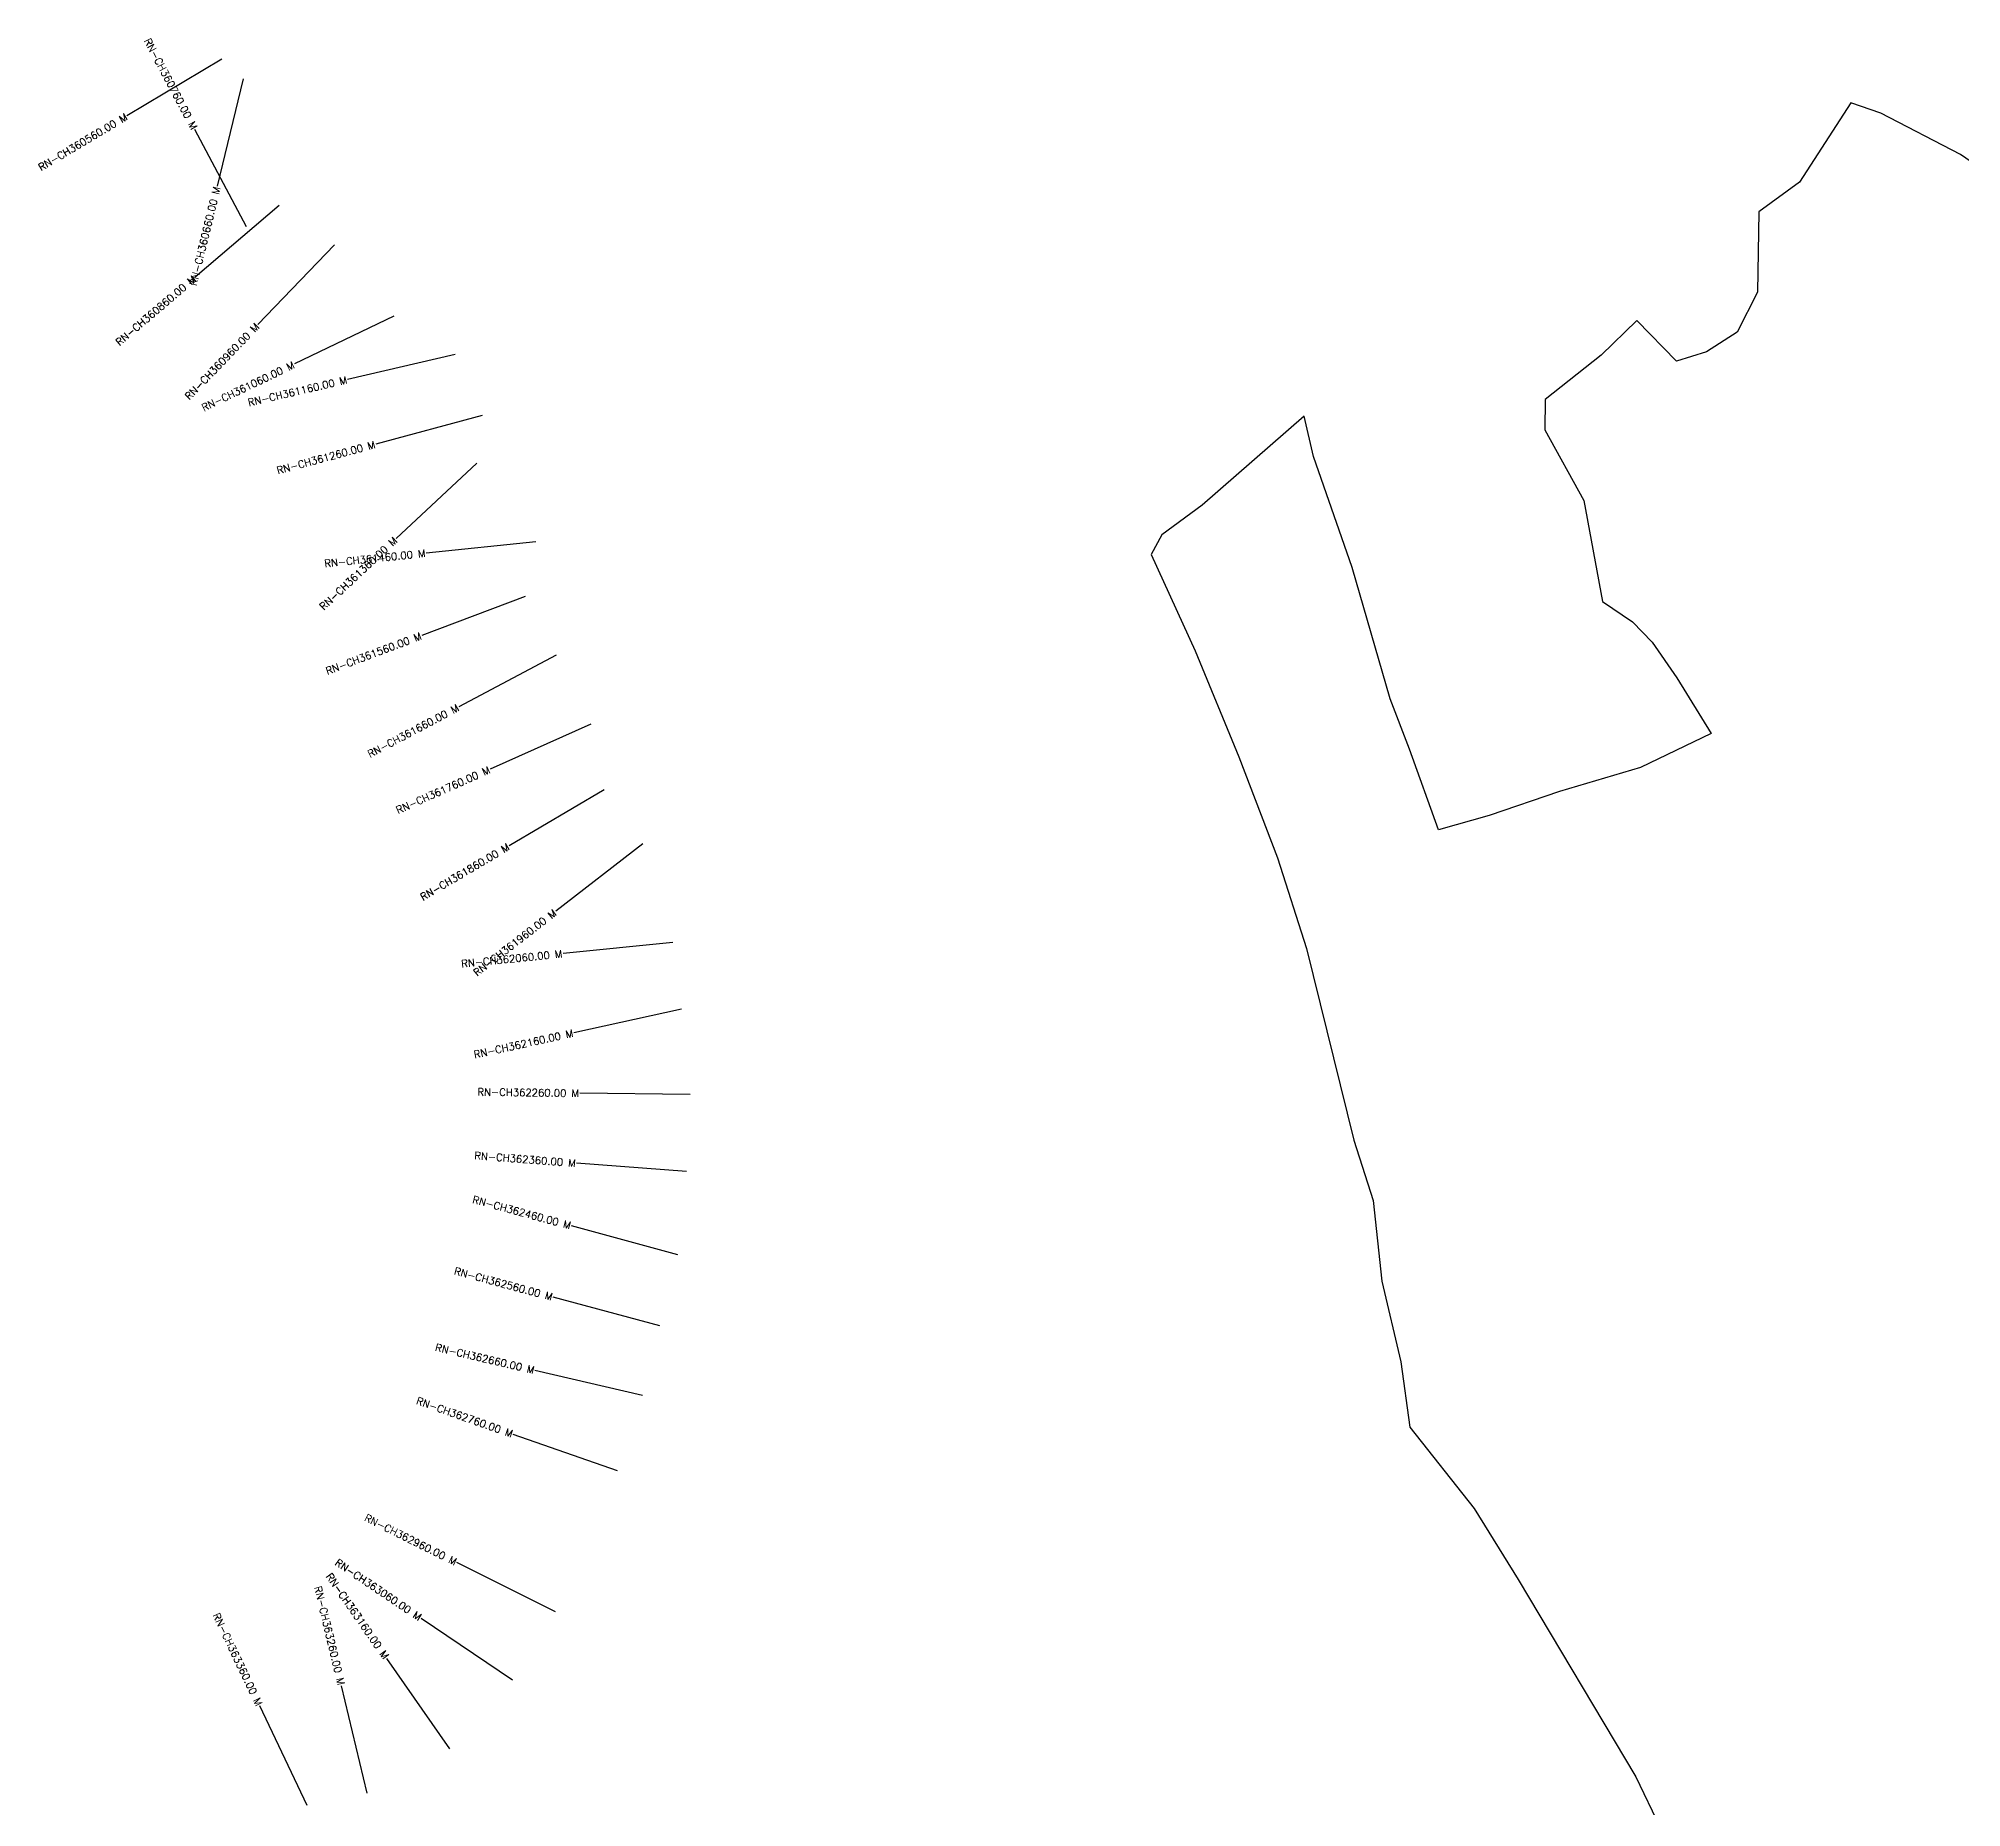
# Model space of a CAD drawing. Header units: metres. Extents: x 297222 to 302498, y 1968378 to 1973212.
# Drawn here: x 297246 to 299860, y 1970807 to 1973212 of the extents above; entities that cross this region are included whole.
import ezdxf
from ezdxf.enums import TextEntityAlignment as Align

# ---------------------------------------------------------------- set-up
doc = ezdxf.new("R2010")
doc.units = ezdxf.units.M
doc.header["$MEASUREMENT"] = 0
for name, color, linetype in [('CS', 134, 'Continuous'), ('CSMark', 6, 'Continuous'), ('VILLAGE BOUNDRY', 10, 'Continuous')]:
    doc.layers.add(name, color=color, linetype=linetype)
doc.styles.get("Standard").update_dxf_attribs({"font": 'simplex.shx'})

msp = doc.modelspace()

# ---------------------------------------------------------------- linework, layer by layer
at = {"layer": 'CS'}
for p, q in [((297494.7, 1973183.6), (297365.9, 1973106.6)), ((297523.8, 1973156.6), (297488.5, 1973010.9)), ((297528.6, 1972955.5), (297458.3, 1973087.9)), ((297572.6, 1972984.3), (297458.4, 1972887.1)), ((297647.9, 1972930.9), (297543.7, 1972822.9)), ((297728.8, 1972833.9), (297593.6, 1972769.1)), ((297811.9, 1972781.8), (297665.8, 1972747.8)), ((297848.9, 1972698.9), (297704.1, 1972660.1)), ((297841.5, 1972634.1), (297731.8, 1972531.9)), ((297921.8, 1972527.4), (297772.6, 1972512)), ((297907.1, 1972453.1), (297766.8, 1972400.2)), ((297949.4, 1972373.4), (297816.9, 1972303.1)), ((297996.6, 1972279.4), (297859.5, 1972218.4)), ((298014.6, 1972190.4), (297885.4, 1972114.1)), ((298067.4, 1972116.8), (297948.7, 1972025.1)), ((298107.9, 1971982.6), (297958.7, 1971967.6)), ((298119.8, 1971892.2), (297973.3, 1971860)), ((298131.4, 1971775.9), (297981.4, 1971777.8)), ((298126.5, 1971671.3), (297976.9, 1971682.7)), ((298115, 1971558.2), (297970.2, 1971597.4)), ((298090.3, 1971461.4), (297945.4, 1971500.4)), ((298066.7, 1971366.8), (297920.6, 1971401)), ((298032.6, 1971264.3), (297891.1, 1971314.1)), ((297948.6, 1971072.8), (297814.3, 1971139.7)), ((297890.2, 1970980.1), (297765.7, 1971063.8)), ((297804.7, 1970886.4), (297719.2, 1971009.6)), ((297692.6, 1970826.5), (297657.7, 1970972.4)), ((297611, 1970809.5), (297546.5, 1970944.9))]:
    msp.add_line(p, q, dxfattribs=at)
at = {"layer": 'VILLAGE BOUNDRY'}
msp.add_lwpolyline([(299899.2, 1973025.9), (299858.6, 1973053.8), (299750.2, 1973110), (299709.4, 1973124.2), (299639.6, 1973016), (299584.4, 1972975.8), (299582.8, 1972866.6), (299554.8, 1972812.4), (299513.4, 1972785.7), (299472.3, 1972772.7), (299418.5, 1972828.1), (299370, 1972781), (299294, 1972720.6), (299293.5, 1972679.7), (299346.7, 1972583.3), (299372, 1972446.4), (299412.6, 1972418.6), (299439.5, 1972390.9), (299472.9, 1972342.6), (299519.6, 1972266.9), (299423.4, 1972220.5), (299313.6, 1972187.9), (299217.6, 1972155.1), (299149.1, 1972135.7), (299109.7, 1972245.5), (299083.4, 1972314.1), (299031.4, 1972492.3), (298978.9, 1972643.3), (298966.1, 1972698.1), (298827.8, 1972577.2), (298772.6, 1972537), (298758.5, 1972509.9), (298818.1, 1972379.3), (298877.5, 1972235.2), (298930.1, 1972097.9), (298969.3, 1971974.4), (299033.8, 1971714.1), (299059.9, 1971631.8), (299072, 1971522.4), (299097.7, 1971412.8), (299110, 1971323.9), (299197.2, 1971213.4), (299257.3, 1971117), (299417.2, 1970848.4), (299483.5, 1970711)], dxfattribs=at)

# ---------------------------------------------------------------- texts
at = {"layer": 'CSMark'}
for s, rotation, p in [('RN-CH360760.00 M', 297.9643, (297457.8, 1973088.8)), ('RN-CH360560.00 M', 30.8816, (297365.1, 1973106.1)), ('RN-CH360660.00 M', 76.3806, (297488.2, 1973009.9)), ('RN-CH360860.00 M', 40.4172, (297457.6, 1972886.4)), ('RN-CH360960.00 M', 46.0434, (297543, 1972822.2)), ('RN-CH361060.00 M', 25.6272, (297592.7, 1972768.6)), ('RN-CH361160.00 M', 13.0853, (297664.8, 1972747.6)), ('RN-CH361260.00 M', 15.0023, (297703.1, 1972659.8)), ('RN-CH361360.00 M', 42.9504, (297731, 1972531.2)), ('RN-CH361460.00 M', 5.8965, (297771.6, 1972511.9)), ('RN-CH361560.00 M', 20.6514, (297765.8, 1972399.8)), ('RN-CH361660.00 M', 27.9289, (297816, 1972302.6)), ('RN-CH361760.00 M', 24.0012, (297858.6, 1972218)), ('RN-CH361860.00 M', 30.5837, (297884.6, 1972113.6)), ('RN-CH361960.00 M', 37.6947, (297947.9, 1972024.5)), ('RN-CH362060.00 M', 5.7334, (297957.7, 1971967.5)), ('RN-CH362160.00 M', 12.4191, (297972.3, 1971859.7)), ('RN-CH362260.00 M', 359.2707, (297980.4, 1971777.8)), ('RN-CH362360.00 M', 355.6463, (297975.9, 1971682.7)), ('RN-CH362460.00 M', 344.8554, (297969.2, 1971597.7)), ('RN-CH362560.00 M', 344.9345, (297944.4, 1971500.7)), ('RN-CH362660.00 M', 346.8097, (297919.7, 1971401.2)), ('RN-CH362760.00 M', 340.5857, (297890.1, 1971314.5)), ('RN-CH362960.00 M', 333.5149, (297813.4, 1971140.2)), ('RN-CH363060.00 M', 326.0623, (297764.9, 1971064.4)), ('RN-CH363260.00 M', 283.4479, (297657.4, 1970973.4)), ('RN-CH363160.00 M', 304.7822, (297718.6, 1971010.4)), ('RN-CH363360.00 M', 295.4644, (297546, 1970945.9))]:
    msp.add_text(s, height=10, rotation=rotation, dxfattribs=at).set_placement(p, align=Align.MIDDLE_RIGHT)

doc.saveas('drawing.dxf')
